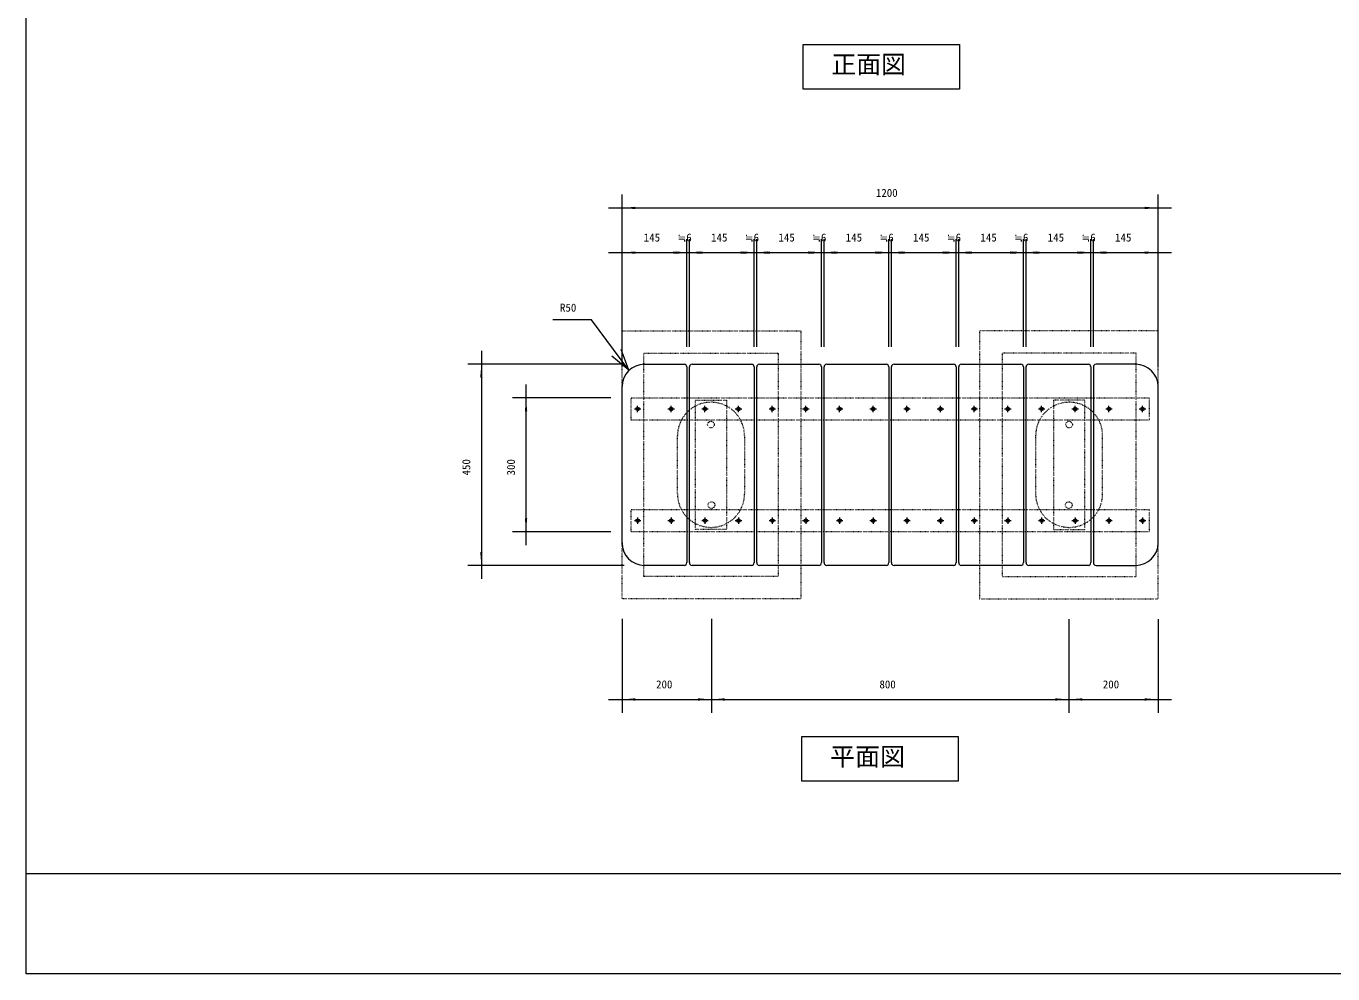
# Model space of a CAD drawing. Units: millimetres, scale not verified. Extents: x -2925 to 2925, y -2062 to 2062.
# Drawn here: x -2925 to 0, y -2062 to 59 of the extents above; entities that cross this region are included whole.
import ezdxf
from ezdxf.enums import TextEntityAlignment as Align

# ---------------------------------------------------------------- set-up
doc = ezdxf.new("R2010")
doc.units = ezdxf.units.MM
doc.header["$LTSCALE"] = 10
doc.linetypes.add('USER5', pattern=[0.208282, 0.069427, -0.138855])
doc.layers.add('0-1_IMPORTED', color=30, linetype='Continuous', lineweight=18)
doc.styles.add('ＭＳ ゴシック', font='')
doc.styles.get('ＭＳ ゴシック').set_extended_font_data('MS Gothic')

msp = doc.modelspace()

# ---------------------------------------------------------------- linework, layer by layer
at = {"layer": '0-1_IMPORTED', "color": 1}
for p, q in [((-1591.15, -703), (-1591.15, -317.99)), ((-391.15, -703), (-391.15, -317.99)), ((-1621.15, -347.99), (-1591.15, -347.99)), ((-1591.15, -347.99), (-391.15, -347.99)), ((-391.15, -347.99), (-361.15, -347.99)), ((-1591.15, -703), (-1591.15, -418)), ((-1446.15, -659), (-1446.15, -418)), ((-1446.15, -659), (-1446.15, -418)), ((-1440.43, -659), (-1440.43, -418)), ((-1440.43, -659), (-1440.43, -418)), ((-1295.43, -659), (-1295.43, -418)), ((-1295.43, -659), (-1295.43, -418)), ((-1289.72, -659), (-1289.72, -418)), ((-1289.72, -659), (-1289.72, -418)), ((-1144.72, -659), (-1144.72, -418)), ((-1144.72, -659), (-1144.72, -418)), ((-1139.01, -659), (-1139.01, -418)), ((-1139.01, -659), (-1139.01, -418)), ((-994.01, -659), (-994.01, -418)), ((-994.01, -659), (-994.01, -418)), ((-988.29, -659), (-988.29, -418)), ((-988.29, -659), (-988.29, -418)), ((-843.29, -659), (-843.29, -418)), ((-843.29, -659), (-843.29, -418)), ((-837.58, -659), (-837.58, -418)), ((-837.58, -659), (-837.58, -418)), ((-692.58, -659), (-692.58, -418)), ((-692.58, -659), (-692.58, -418)), ((-686.86, -659), (-686.86, -418)), ((-686.86, -659), (-686.86, -418)), ((-541.86, -659), (-541.86, -418)), ((-541.86, -659), (-541.86, -418)), ((-536.15, -659), (-536.15, -418)), ((-536.15, -659), (-536.15, -418)), ((-391.15, -703), (-391.15, -418)), ((-1621.15, -448), (-1591.15, -448)), ((-1591.15, -448), (-1446.15, -448)), ((-1476.15, -448), (-1446.15, -448)), ((-1470.43, -448), (-1440.43, -448)), ((-1446.15, -448), (-1416.15, -448)), ((-1446.15, -448), (-1440.43, -448)), ((-1440.43, -448), (-1295.43, -448)), ((-1440.43, -448), (-1410.43, -448)), ((-1325.43, -448), (-1295.43, -448)), ((-1319.72, -448), (-1289.72, -448)), ((-1295.43, -448), (-1265.43, -448)), ((-1295.43, -448), (-1289.72, -448)), ((-1289.72, -448), (-1144.72, -448)), ((-1289.72, -448), (-1259.72, -448)), ((-1174.72, -448), (-1144.72, -448)), ((-1169.01, -448), (-1139.01, -448)), ((-1144.72, -448), (-1114.72, -448)), ((-1144.72, -448), (-1139.01, -448)), ((-1139.01, -448), (-994.01, -448)), ((-1139.01, -448), (-1109.01, -448)), ((-1024.01, -448), (-994.01, -448)), ((-1018.29, -448), (-988.29, -448)), ((-994.01, -448), (-964.01, -448)), ((-994.01, -448), (-988.29, -448)), ((-988.29, -448), (-843.29, -448)), ((-988.29, -448), (-958.29, -448)), ((-873.29, -448), (-843.29, -448)), ((-867.58, -448), (-837.58, -448)), ((-843.29, -448), (-813.29, -448)), ((-843.29, -448), (-837.58, -448)), ((-837.58, -448), (-692.58, -448)), ((-837.58, -448), (-807.58, -448)), ((-722.58, -448), (-692.58, -448)), ((-716.86, -448), (-686.86, -448)), ((-692.58, -448), (-662.58, -448)), ((-692.58, -448), (-686.86, -448)), ((-686.86, -448), (-541.86, -448)), ((-686.86, -448), (-656.86, -448)), ((-571.86, -448), (-541.86, -448)), ((-566.15, -448), (-536.15, -448)), ((-541.86, -448), (-511.86, -448)), ((-541.86, -448), (-536.15, -448)), ((-536.15, -448), (-391.15, -448)), ((-536.15, -448), (-506.15, -448)), ((-391.15, -448), (-361.15, -448)), ((-1659.63, -598.23), (-1746.15, -598.23)), ((-1575.63, -711), (-1659.63, -598.23)), ((-1906, -668), (-1906, -698)), ((-1575.63, -711), (-1593.3, -664.97)), ((-1586.15, -698), (-1936, -698)), ((-1906, -698), (-1906, -1148)), ((-1575.63, -711), (-1613.95, -679.97)), ((-1806, -773), (-1806, -743)), ((-1616, -773), (-1836, -773)), ((-1806, -1073), (-1806, -773)), ((-1616, -1073), (-1836, -1073)), ((-1806, -1103), (-1806, -1073)), ((-1586.15, -1148), (-1936, -1148)), ((-1906, -1148), (-1906, -1178)), ((-1591.15, -1268), (-1591.15, -1478.26)), ((-1391.15, -1268), (-1391.15, -1478.26)), ((-1391.15, -1268), (-1391.15, -1478.26)), ((-591.15, -1268.17), (-591.15, -1478.26)), ((-591.15, -1268.17), (-591.15, -1478.26)), ((-391.15, -1268.17), (-391.15, -1478.26)), ((-1621.15, -1448.26), (-1591.15, -1448.26)), ((-1591.15, -1448.26), (-1391.15, -1448.26)), ((-1421.15, -1448.26), (-1391.15, -1448.26)), ((-1391.15, -1448.26), (-1361.15, -1448.26)), ((-1391.15, -1448.26), (-591.15, -1448.26)), ((-621.15, -1448.26), (-591.15, -1448.26)), ((-591.15, -1448.26), (-561.15, -1448.26)), ((-591.15, -1448.26), (-391.15, -1448.26)), ((-391.15, -1448.26), (-361.15, -1448.26))]:
    msp.add_line(p, q, dxfattribs=at)
at = {"layer": '0-1_IMPORTED'}
for p, q in [((-1541.15, -698), (-1452.15, -698)), ((-1434.43, -698), (-1301.43, -698)), ((-1283.72, -698), (-1150.72, -698)), ((-1133.01, -698), (-1000.01, -698)), ((-982.29, -698), (-849.29, -698)), ((-831.58, -698), (-698.58, -698)), ((-680.86, -698), (-547.86, -698)), ((-441.15, -698), (-530.15, -698)), ((-1446.15, -704), (-1446.15, -1142)), ((-1440.43, -1142), (-1440.43, -704)), ((-1295.43, -704), (-1295.43, -1142)), ((-1289.72, -1142), (-1289.72, -704)), ((-1144.72, -704), (-1144.72, -1142)), ((-1139.01, -1142), (-1139.01, -704)), ((-994.01, -704), (-994.01, -1142)), ((-988.29, -1142), (-988.29, -704)), ((-843.29, -704), (-843.29, -1142)), ((-837.58, -1142), (-837.58, -704)), ((-692.58, -704), (-692.58, -1142)), ((-686.86, -1142), (-686.86, -704)), ((-541.86, -704), (-541.86, -1142)), ((-536.15, -704), (-536.15, -1142)), ((-1591.15, -1098), (-1591.15, -748)), ((-391.15, -1098), (-391.15, -748)), ((-1563.45, -798), (-1560.43, -798)), ((-1558.15, -798), (-1554.15, -798)), ((-1556.15, -793.71), (-1556.15, -790.7)), ((-1556.15, -800), (-1556.15, -796)), ((-1556.15, -805.3), (-1556.15, -802.29)), ((-1551.86, -798), (-1548.85, -798)), ((-1488.45, -798), (-1485.43, -798)), ((-1483.15, -798), (-1479.15, -798)), ((-1481.15, -793.71), (-1481.15, -790.7)), ((-1481.15, -800), (-1481.15, -796)), ((-1481.15, -805.3), (-1481.15, -802.29)), ((-1476.86, -798), (-1473.85, -798)), ((-1412.74, -798), (-1409.72, -798)), ((-1407.43, -798), (-1403.43, -798)), ((-1405.43, -793.71), (-1405.43, -790.7)), ((-1405.43, -800), (-1405.43, -796)), ((-1405.43, -805.3), (-1405.43, -802.29)), ((-1401.15, -798), (-1398.13, -798)), ((-1337.74, -798), (-1334.72, -798)), ((-1332.43, -798), (-1328.43, -798)), ((-1330.43, -793.71), (-1330.43, -790.7)), ((-1330.43, -800), (-1330.43, -796)), ((-1330.43, -805.3), (-1330.43, -802.29)), ((-1326.15, -798), (-1323.13, -798)), ((-1262.02, -798), (-1259.01, -798)), ((-1256.72, -798), (-1252.72, -798)), ((-1254.72, -793.71), (-1254.72, -790.7)), ((-1254.72, -800), (-1254.72, -796)), ((-1254.72, -805.3), (-1254.72, -802.29)), ((-1250.43, -798), (-1247.42, -798)), ((-1187.02, -798), (-1184.01, -798)), ((-1181.72, -798), (-1177.72, -798)), ((-1179.72, -793.71), (-1179.72, -790.7)), ((-1179.72, -800), (-1179.72, -796)), ((-1179.72, -805.3), (-1179.72, -802.29)), ((-1175.43, -798), (-1172.42, -798)), ((-1111.31, -798), (-1108.29, -798)), ((-1106.01, -798), (-1102.01, -798)), ((-1104.01, -793.71), (-1104.01, -790.7)), ((-1104.01, -800), (-1104.01, -796)), ((-1104.01, -805.3), (-1104.01, -802.29)), ((-1099.72, -798), (-1096.7, -798)), ((-1036.31, -798), (-1033.29, -798)), ((-1031.01, -798), (-1027.01, -798)), ((-1029.01, -793.71), (-1029.01, -790.7)), ((-1029.01, -800), (-1029.01, -796)), ((-1029.01, -805.3), (-1029.01, -802.29)), ((-1024.72, -798), (-1021.7, -798)), ((-960.59, -798), (-957.58, -798)), ((-955.29, -798), (-951.29, -798)), ((-953.29, -793.71), (-953.29, -790.7)), ((-953.29, -800), (-953.29, -796)), ((-953.29, -805.3), (-953.29, -802.29)), ((-949, -798), (-945.99, -798)), ((-885.59, -798), (-882.58, -798)), ((-880.29, -798), (-876.29, -798)), ((-878.29, -793.71), (-878.29, -790.7)), ((-878.29, -800), (-878.29, -796)), ((-878.29, -805.3), (-878.29, -802.29)), ((-874, -798), (-870.99, -798)), ((-809.88, -798), (-806.86, -798)), ((-804.58, -798), (-800.58, -798)), ((-802.58, -793.71), (-802.58, -790.7)), ((-802.58, -800), (-802.58, -796)), ((-802.58, -805.3), (-802.58, -802.29)), ((-798.29, -798), (-795.27, -798)), ((-734.88, -798), (-731.86, -798)), ((-729.58, -798), (-725.58, -798)), ((-727.58, -793.71), (-727.58, -790.7)), ((-727.58, -800), (-727.58, -796)), ((-727.58, -805.3), (-727.58, -802.29)), ((-723.29, -798), (-720.27, -798)), ((-659.16, -798), (-656.15, -798)), ((-653.86, -798), (-649.86, -798)), ((-651.86, -793.71), (-651.86, -790.7)), ((-651.86, -800), (-651.86, -796)), ((-651.86, -805.3), (-651.86, -802.29)), ((-647.58, -798), (-644.56, -798)), ((-584.16, -798), (-581.15, -798)), ((-578.86, -798), (-574.86, -798)), ((-576.86, -793.71), (-576.86, -790.7)), ((-576.86, -800), (-576.86, -796)), ((-576.86, -805.3), (-576.86, -802.29)), ((-572.58, -798), (-569.56, -798)), ((-508.45, -798), (-505.43, -798)), ((-503.15, -798), (-499.15, -798)), ((-501.15, -793.71), (-501.15, -790.7)), ((-501.15, -800), (-501.15, -796)), ((-501.15, -805.3), (-501.15, -802.29)), ((-496.86, -798), (-493.85, -798)), ((-433.45, -798), (-430.43, -798)), ((-428.15, -798), (-424.15, -798)), ((-426.15, -793.71), (-426.15, -790.7)), ((-426.15, -800), (-426.15, -796)), ((-426.15, -805.3), (-426.15, -802.29)), ((-421.86, -798), (-418.85, -798)), ((-1563.45, -1048), (-1560.43, -1048)), ((-1558.15, -1048), (-1554.15, -1048)), ((-1556.15, -1040.7), (-1556.15, -1043.71)), ((-1556.15, -1046), (-1556.15, -1050)), ((-1556.15, -1052.29), (-1556.15, -1055.3)), ((-1551.86, -1048), (-1548.85, -1048)), ((-1488.45, -1048), (-1485.43, -1048)), ((-1483.15, -1048), (-1479.15, -1048)), ((-1481.15, -1040.7), (-1481.15, -1043.71)), ((-1481.15, -1046), (-1481.15, -1050)), ((-1481.15, -1052.29), (-1481.15, -1055.3)), ((-1476.86, -1048), (-1473.85, -1048)), ((-1412.74, -1048), (-1409.72, -1048)), ((-1407.43, -1048), (-1403.43, -1048)), ((-1405.43, -1040.7), (-1405.43, -1043.71)), ((-1405.43, -1046), (-1405.43, -1050)), ((-1405.43, -1052.29), (-1405.43, -1055.3)), ((-1401.15, -1048), (-1398.13, -1048)), ((-1337.74, -1048), (-1334.72, -1048)), ((-1332.43, -1048), (-1328.43, -1048)), ((-1330.43, -1040.7), (-1330.43, -1043.71)), ((-1330.43, -1046), (-1330.43, -1050)), ((-1330.43, -1052.29), (-1330.43, -1055.3)), ((-1326.15, -1048), (-1323.13, -1048)), ((-1262.02, -1048), (-1259.01, -1048)), ((-1256.72, -1048), (-1252.72, -1048)), ((-1254.72, -1040.7), (-1254.72, -1043.71)), ((-1254.72, -1046), (-1254.72, -1050)), ((-1254.72, -1052.29), (-1254.72, -1055.3)), ((-1250.43, -1048), (-1247.42, -1048)), ((-1187.02, -1048), (-1184.01, -1048)), ((-1181.72, -1048), (-1177.72, -1048)), ((-1179.72, -1040.7), (-1179.72, -1043.71)), ((-1179.72, -1046), (-1179.72, -1050)), ((-1179.72, -1052.29), (-1179.72, -1055.3)), ((-1175.43, -1048), (-1172.42, -1048)), ((-1111.31, -1048), (-1108.29, -1048)), ((-1106.01, -1048), (-1102.01, -1048)), ((-1104.01, -1040.7), (-1104.01, -1043.71)), ((-1104.01, -1046), (-1104.01, -1050)), ((-1104.01, -1052.29), (-1104.01, -1055.3)), ((-1099.72, -1048), (-1096.7, -1048)), ((-1036.31, -1048), (-1033.29, -1048)), ((-1031.01, -1048), (-1027.01, -1048)), ((-1029.01, -1040.7), (-1029.01, -1043.71)), ((-1029.01, -1046), (-1029.01, -1050)), ((-1029.01, -1052.29), (-1029.01, -1055.3)), ((-1024.72, -1048), (-1021.7, -1048)), ((-960.59, -1048), (-957.58, -1048)), ((-955.29, -1048), (-951.29, -1048)), ((-953.29, -1040.7), (-953.29, -1043.71)), ((-953.29, -1046), (-953.29, -1050)), ((-953.29, -1052.29), (-953.29, -1055.3)), ((-949, -1048), (-945.99, -1048)), ((-885.59, -1048), (-882.58, -1048)), ((-880.29, -1048), (-876.29, -1048)), ((-878.29, -1040.7), (-878.29, -1043.71)), ((-878.29, -1046), (-878.29, -1050)), ((-878.29, -1052.29), (-878.29, -1055.3)), ((-874, -1048), (-870.99, -1048)), ((-809.88, -1048), (-806.86, -1048)), ((-804.58, -1048), (-800.58, -1048)), ((-802.58, -1040.7), (-802.58, -1043.71)), ((-802.58, -1046), (-802.58, -1050)), ((-802.58, -1052.29), (-802.58, -1055.3)), ((-798.29, -1048), (-795.27, -1048)), ((-734.88, -1048), (-731.86, -1048)), ((-729.58, -1048), (-725.58, -1048)), ((-727.58, -1040.7), (-727.58, -1043.71)), ((-727.58, -1046), (-727.58, -1050)), ((-727.58, -1052.29), (-727.58, -1055.3)), ((-723.29, -1048), (-720.27, -1048)), ((-659.16, -1048), (-656.15, -1048)), ((-653.86, -1048), (-649.86, -1048)), ((-651.86, -1040.7), (-651.86, -1043.71)), ((-651.86, -1046), (-651.86, -1050)), ((-651.86, -1052.29), (-651.86, -1055.3)), ((-647.58, -1048), (-644.56, -1048)), ((-584.16, -1048), (-581.15, -1048)), ((-578.86, -1048), (-574.86, -1048)), ((-576.86, -1040.7), (-576.86, -1043.71)), ((-576.86, -1046), (-576.86, -1050)), ((-576.86, -1052.29), (-576.86, -1055.3)), ((-572.58, -1048), (-569.56, -1048)), ((-508.45, -1048), (-505.43, -1048)), ((-503.15, -1048), (-499.15, -1048)), ((-501.15, -1040.7), (-501.15, -1043.71)), ((-501.15, -1046), (-501.15, -1050)), ((-501.15, -1052.29), (-501.15, -1055.3)), ((-496.86, -1048), (-493.85, -1048)), ((-433.45, -1048), (-430.43, -1048)), ((-428.15, -1048), (-424.15, -1048)), ((-426.15, -1040.7), (-426.15, -1043.71)), ((-426.15, -1046), (-426.15, -1050)), ((-426.15, -1052.29), (-426.15, -1055.3)), ((-421.86, -1048), (-418.85, -1048)), ((-1452.15, -1148), (-1541.15, -1148)), ((-1301.43, -1148), (-1434.43, -1148)), ((-1150.72, -1148), (-1283.72, -1148)), ((-1000.01, -1148), (-1133.01, -1148)), ((-849.29, -1148), (-982.29, -1148)), ((-698.58, -1148), (-831.58, -1148)), ((-547.86, -1148), (-680.86, -1148)), ((-530.15, -1148), (-441.15, -1148)), ((-2925, -1837.5), (2925, -1837.5))]:
    msp.add_line(p, q, dxfattribs=at)
at = {"layer": '0-1_IMPORTED', "linetype": 'USER5'}
for p, q in [((-1467, -988), (-1467, -858)), ((-1317, -858), (-1317, -988)), ((-665.3, -858), (-665.3, -988)), ((-515.3, -988), (-515.3, -858))]:
    msp.add_line(p, q, dxfattribs=at)
at = {"layer": '0-1_IMPORTED'}
for points in [[(-2925, 2062.5), (2925, 2062.5), (2925, -2062.5), (-2925, -2062.5)], [(-1185.48, 17.75), (-835.48, 17.75), (-835.48, -82.25), (-1185.48, -82.25)], [(-1188.56, -1530.87), (-838.56, -1530.87), (-838.56, -1630.87), (-1188.56, -1630.87)]]:
    msp.add_lwpolyline(points, close=True, dxfattribs=at)
at = {"layer": '0-1_IMPORTED', "linetype": 'USER5'}
for points in [[(-1591.15, -623), (-1191.15, -623), (-1191.15, -1223), (-1591.15, -1223)], [(-391.15, -623), (-791.15, -623), (-791.15, -1223), (-391.15, -1223)], [(-1542, -673), (-1242, -673), (-1242, -1173), (-1542, -1173)], [(-440.3, -673), (-740.3, -673), (-740.3, -1173), (-440.3, -1173)], [(-1571, -773), (-411, -773), (-411, -823), (-1571, -823)], [(-1427, -778), (-1357, -778), (-1357, -1068), (-1427, -1068)], [(-555.3, -778), (-625.3, -778), (-625.3, -1068), (-555.3, -1068)], [(-1571, -1023), (-411, -1023), (-411, -1073), (-1571, -1073)]]:
    msp.add_lwpolyline(points, close=True, dxfattribs=at)
at = {"layer": '0-1_IMPORTED'}
for centre in [(-1556.15, -798), (-1481.15, -798), (-1405.43, -798), (-1330.43, -798), (-1254.72, -798), (-1179.72, -798), (-1104.01, -798), (-1029.01, -798), (-953.29, -798), (-878.29, -798), (-802.58, -798), (-727.58, -798), (-651.86, -798), (-576.86, -798), (-501.15, -798), (-426.15, -798), (-1556.15, -1048), (-1481.15, -1048), (-1405.43, -1048), (-1330.43, -1048), (-1254.72, -1048), (-1179.72, -1048), (-1104.01, -1048), (-1029.01, -1048), (-953.29, -1048), (-878.29, -1048), (-802.58, -1048), (-727.58, -1048), (-651.86, -1048), (-576.86, -1048), (-501.15, -1048), (-426.15, -1048)]:
    msp.add_circle(centre, 4, dxfattribs=at)
at = {"layer": '0-1_IMPORTED', "linetype": 'USER5'}
for centre in [(-1392, -833), (-590.3, -833), (-1391, -1013), (-591.3, -1013)]:
    msp.add_circle(centre, 7.5, dxfattribs=at)
at = {"layer": '0-1_IMPORTED'}
for centre, radius, start, end in [((-1541.15, -748), 50, 90, 180), ((-1452.15, -704), 6, 0, 90), ((-1434.43, -704), 6, 90, 180), ((-1301.43, -704), 6, 0, 90), ((-1283.72, -704), 6, 90, 180), ((-1150.72, -704), 6, 0, 90), ((-1133.01, -704), 6, 90, 180), ((-1000.01, -704), 6, 0, 90), ((-982.29, -704), 6, 90, 180), ((-849.29, -704), 6, 0, 90), ((-831.58, -704), 6, 90, 180), ((-698.58, -704), 6, 0, 90), ((-680.86, -704), 6, 90, 180), ((-547.86, -704), 6, 0, 90), ((-530.15, -704), 6, 90, 180), ((-441.15, -748), 50, 0, 90), ((-1541.15, -1098), 50, 180, 270), ((-441.15, -1098), 50, 270, 0), ((-1452.15, -1142), 6, 270, 0), ((-1434.43, -1142), 6, 180, 270), ((-1301.43, -1142), 6, 270, 0), ((-1283.72, -1142), 6, 180, 270), ((-1150.72, -1142), 6, 270, 0), ((-1133.01, -1142), 6, 180, 270), ((-1000.01, -1142), 6, 270, 360), ((-982.29, -1142), 6, 180, 270), ((-849.29, -1142), 6, 270, 360), ((-831.58, -1142), 6, 180, 270), ((-698.58, -1142), 6, 270, 0), ((-680.86, -1142), 6, 180, 270), ((-547.86, -1142), 6, 270, 0), ((-530.15, -1142), 6, 180, 270)]:
    msp.add_arc(centre, radius, start, end, dxfattribs=at)
at = {"layer": '0-1_IMPORTED', "linetype": 'USER5'}
for centre, start, end in [((-1392, -858), 89.99992, 180.00008), ((-1392, -858), 359.99992, 90.00008), ((-590.3, -858), 89.99992, 180.00008), ((-590.3, -858), 359.99992, 90.00008), ((-1392, -988), 179.99992, 270.00008), ((-1392, -988), 269.99992, 0.00008), ((-590.3, -988), 179.99992, 270.00008), ((-590.3, -988), 269.99992, 0.00008)]:
    msp.add_arc(centre, 75, start, end, dxfattribs=at)
at = {"layer": '0-1_IMPORTED', "color": 1}
for points in [[(-1591.15, -347.99), (-1561.15, -345.36), (-1561.15, -350.61)], [(-391.15, -347.99), (-421.15, -350.61), (-421.15, -345.36)], [(-1591.15, -448), (-1561.15, -445.38), (-1561.15, -450.62)], [(-1446.15, -448), (-1476.15, -450.62), (-1476.15, -445.38)], [(-1440.43, -448), (-1470.43, -450.62), (-1470.43, -445.38)], [(-1446.15, -448), (-1416.15, -445.38), (-1416.15, -450.62)], [(-1440.43, -448), (-1410.44, -445.38), (-1410.44, -450.62)], [(-1295.43, -448), (-1325.43, -450.62), (-1325.43, -445.38)], [(-1289.72, -448), (-1319.72, -450.62), (-1319.72, -445.38)], [(-1295.43, -448), (-1265.44, -445.38), (-1265.44, -450.62)], [(-1289.72, -448), (-1259.72, -445.38), (-1259.72, -450.62)], [(-1144.72, -448), (-1174.72, -450.62), (-1174.72, -445.38)], [(-1139.01, -448), (-1169, -450.62), (-1169, -445.38)], [(-1144.72, -448), (-1114.72, -445.38), (-1114.72, -450.62)], [(-1139.01, -448), (-1109.01, -445.38), (-1109.01, -450.62)], [(-994.01, -448), (-1024, -450.62), (-1024, -445.38)], [(-988.29, -448), (-1018.29, -450.62), (-1018.29, -445.38)], [(-994.01, -448), (-964.01, -445.38), (-964.01, -450.62)], [(-988.29, -448), (-958.29, -445.38), (-958.29, -450.62)], [(-843.29, -448), (-873.29, -450.62), (-873.29, -445.38)], [(-837.58, -448), (-867.57, -450.62), (-867.57, -445.38)], [(-843.29, -448), (-813.29, -445.38), (-813.29, -450.62)], [(-837.58, -448), (-807.58, -445.38), (-807.58, -450.62)], [(-692.58, -448), (-722.57, -450.62), (-722.57, -445.38)], [(-686.86, -448), (-716.86, -450.62), (-716.86, -445.38)], [(-692.58, -448), (-662.58, -445.38), (-662.58, -450.62)], [(-686.86, -448), (-656.86, -445.38), (-656.86, -450.62)], [(-541.86, -448), (-571.86, -450.62), (-571.86, -445.38)], [(-536.15, -448), (-566.15, -450.62), (-566.15, -445.38)], [(-541.86, -448), (-511.86, -445.38), (-511.86, -450.62)], [(-536.15, -448), (-506.15, -445.38), (-506.15, -450.62)], [(-391.15, -448), (-421.15, -450.62), (-421.15, -445.38)], [(-1906, -698), (-1903.38, -728), (-1908.62, -728)], [(-1806, -773), (-1803.38, -803), (-1808.62, -803)], [(-1806, -1073), (-1808.62, -1043), (-1803.38, -1043)], [(-1906, -1148), (-1908.62, -1118), (-1903.38, -1118)], [(-1591.15, -1448.26), (-1561.15, -1445.64), (-1561.15, -1450.89)], [(-1391.15, -1448.26), (-1421.15, -1450.89), (-1421.15, -1445.64)], [(-1391.15, -1448.26), (-1361.15, -1445.64), (-1361.15, -1450.89)], [(-591.15, -1448.26), (-621.15, -1450.89), (-621.15, -1445.64)], [(-591.15, -1448.26), (-561.15, -1445.64), (-561.15, -1450.89)], [(-391.15, -1448.26), (-421.15, -1450.89), (-421.15, -1445.64)]]:
    msp.add_solid(points, dxfattribs=at)

# ---------------------------------------------------------------- texts
at = {"layer": '0-1_IMPORTED', "color": 7, "style": 'ＭＳ ゴシック'}
for s, height, p in [('正面図', 40.7, (-1122.27, -59.16)), ('1200', 17.91, (-1022.9, -328.54)), ('145', 17.91, (-1542.46, -428.55)), ('≒6', 17.91, (-1467.1, -428.55)), ('145', 17.91, (-1391.75, -428.55)), ('≒6', 17.91, (-1316.39, -428.55)), ('145', 17.91, (-1241.03, -428.55)), ('≒6', 17.91, (-1165.67, -428.55)), ('145', 17.91, (-1090.32, -428.55)), ('≒6', 17.91, (-1014.96, -428.55)), ('145', 17.91, (-939.6, -428.55)), ('≒6', 17.91, (-864.25, -428.55)), ('145', 17.91, (-788.89, -428.55)), ('≒6', 17.91, (-713.53, -428.55)), ('145', 17.91, (-638.17, -428.55)), ('≒6', 17.91, (-562.82, -428.55)), ('145', 17.91, (-487.46, -428.55)), ('R50', 17.91, (-1729.96, -585.53)), ('200', 17.91, (-1514.96, -1428.82)), ('800', 17.91, (-1014.96, -1428.82)), ('200', 17.91, (-514.96, -1428.82)), ('平面図', 41, (-1125.35, -1608.95))]:
    msp.add_text(s, height=height, dxfattribs=at).set_placement(p, align=Align.BOTTOM_LEFT)
for s, p in [('450', (-1925.44, -946.81)), ('300', (-1825.44, -946.81))]:
    msp.add_text(s, height=17.91, rotation=90, dxfattribs=at).set_placement(p, align=Align.BOTTOM_LEFT)

doc.saveas('drawing.dxf')
